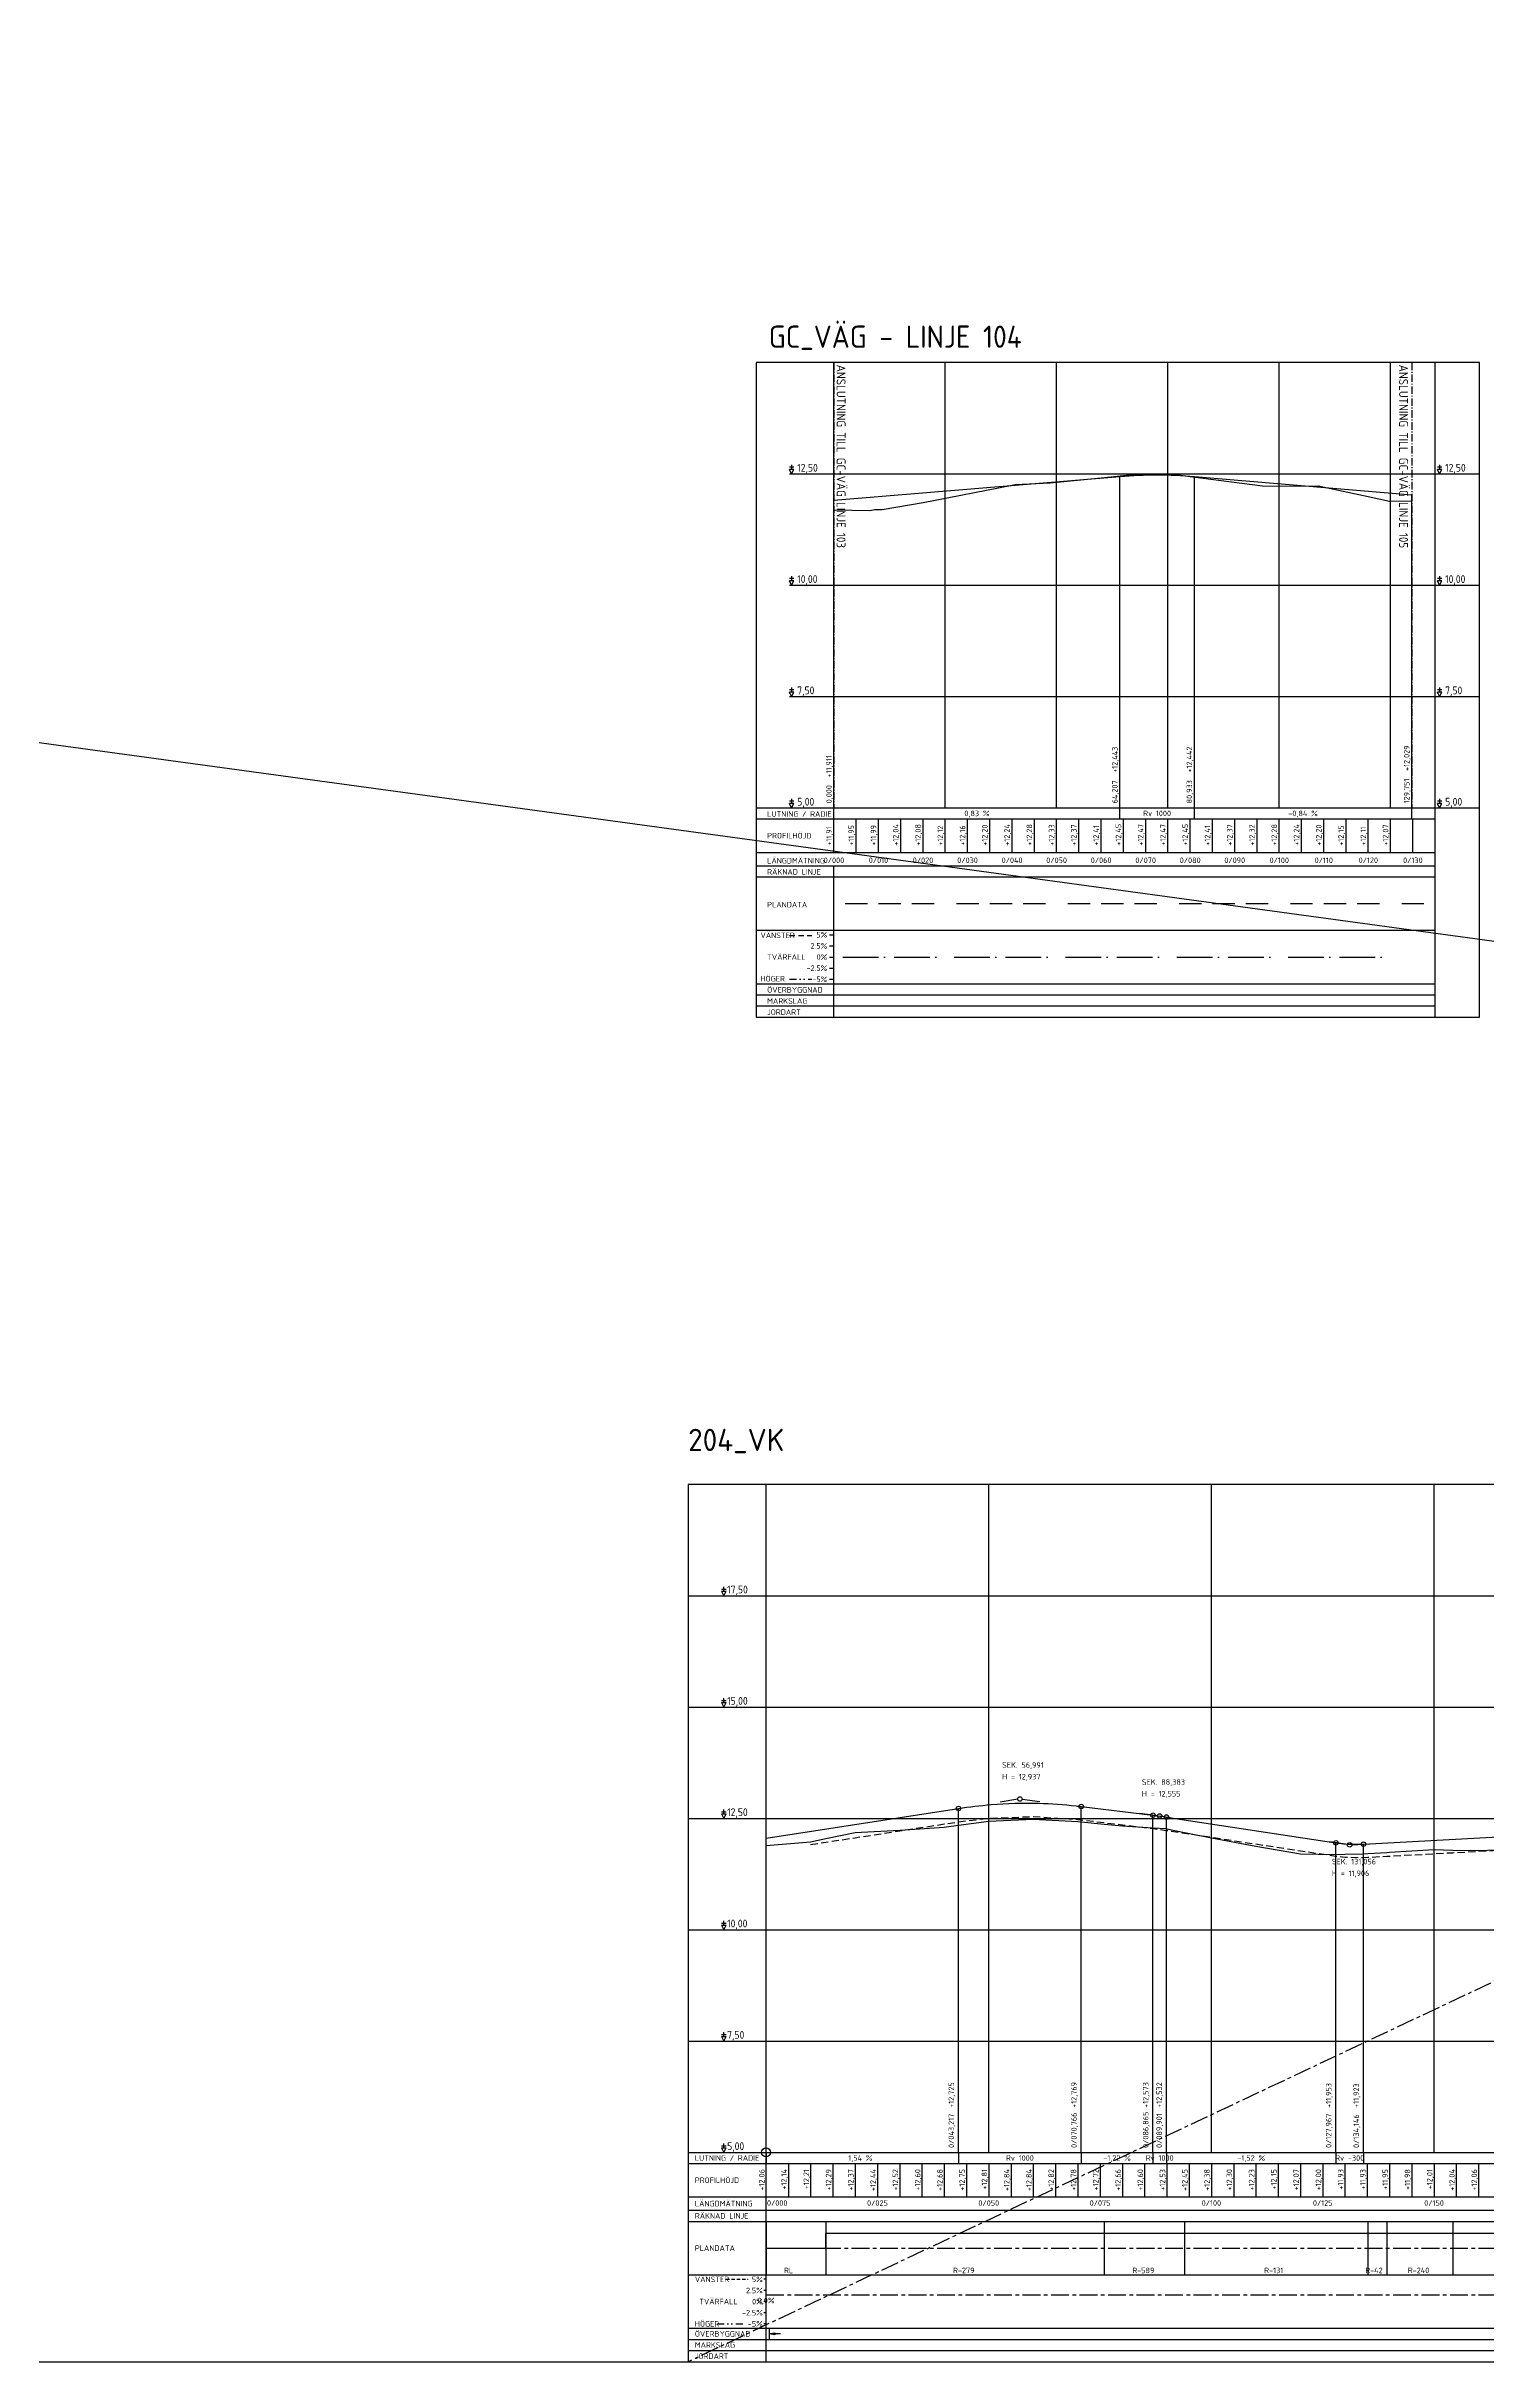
# Model space of a CAD drawing. Header units: metres. Extents: x 117388 to 123031, y 6148214 to 6150604.
# Drawn here: x 119515 to 119838, y 6149762 to 6150282 of the extents above; entities that cross this region are included whole.
import ezdxf
from ezdxf.enums import TextEntityAlignment as Align

# ---------------------------------------------------------------- set-up
doc = ezdxf.new("R2010")
doc.units = ezdxf.units.M
doc.header["$LTSCALE"] = 0.4
for name, pattern in [('BH90_KONNEKTION', [6.7, 4.2, -1, 0.5, -1]), ('CENTER', [16, 10, -2, 2, -2]), ('CENTRUMLINJE', [27, 20, -3, 1, -3]), ('DASHED', [6, 4, -2]), ('DASHED_2', [3, 2, -1]), ('DIVIDE', [10, 4, -2, 0, -2, 0, -2]), ('STRECKAD_3', [5, 3, -2])]:
    doc.linetypes.add(name, pattern=pattern)
doc.layers.get('DEFPOINTS').update_dxf_attribs({"color": 5, "linetype": 'CONTINUOUS'})
for name, color, linetype in [('100_T', 1, 'CONTINUOUS'), ('KONNEKTION', 7, 'BH90_KONNEKTION'), ('LP_Modell Overbygningstykkelse', 7, 'CONTINUOUS'), ('M-311', 4, 'CENTER'), ('M-36-Formular', 1, 'CONTINUOUS'), ('M-36-Formular_CL', 1, 'CENTER'), ('M-36-Formular_Linje', 3, 'CONTINUOUS'), ('M-36-Formular_Text', 1, 'CONTINUOUS'), ('M-36-Mark', 3, 'CONTINUOUS'), ('M-36-Plandata_CL', 3, 'CONTINUOUS'), ('M-36-Ram', 7, 'CONTINUOUS'), ('M-36-Skevning_H', 3, 'DIVIDE'), ('M-36-Skevning_Text', 1, 'CONTINUOUS'), ('M-36-Skevning_V', 1, 'DASHED_2'), ('M-36-terass', 7, 'DASHED'), ('M-36-text', 1, 'CONTINUOUS'), ('M-36-TP_cirkel', 3, 'CONTINUOUS'), ('M-36-TP_linje', 3, 'CONTINUOUS'), ('M-36-TP_text', 1, 'CONTINUOUS'), ('M-36-Vertikalgeometri', 7, 'CONTINUOUS'), ('M-36-VSP_cirkel', 3, 'CONTINUOUS'), ('M-36-VSP_linje', 3, 'CONTINUOUS'), ('M-36-VSP_text', 1, 'CONTINUOUS'), ('M-362B', 4, 'CONTINUOUS'), ('M-364', 6, 'CONTINUOUS'), ('M-368-T', 1, 'CONTINUOUS'), ('M-368A', 7, 'CONTINUOUS'), ('M-368B', 7, 'CONTINUOUS'), ('M-368C', 7, 'CENTRUMLINJE')]:
    doc.layers.add(name, color=color, linetype=linetype)
doc.layers.add('_NovapointLsNode', color=7, linetype='CONTINUOUS', plot=False)
doc.styles.add('ISO', font='iso.shx')
doc.styles.add('ISO100', font='ISO3098', dxfattribs={"height": 10})
doc.styles.add('P_ISO_25', font='ISO', dxfattribs={"height": 2.5})
doc.styles.add('P_ISO_35', font='ISO', dxfattribs={"height": 3.5})

msp = doc.modelspace()

# ---------------------------------------------------------------- linework, layer by layer
at = {"layer": '_NovapointLsNode'}
msp.add_circle((119676.541, 6149809.348), 1, dxfattribs=at)
at = {"layer": 'DEFPOINTS', "flags": 128}
msp.add_lwpolyline([(118316.138, 6149762.348), (121105.65, 6149762.348)], dxfattribs=at)
at = {"layer": 'KONNEKTION', "color": 0, "flags": 128}
for points in [[(119691.78, 6150211.297), (119691.78, 6150111.297)], [(119821.53, 6150211.297), (119821.53, 6150111.297)]]:
    msp.add_lwpolyline(points, dxfattribs=at)
at = {"layer": 'LP_Modell Overbygningstykkelse'}
msp.add_line((119677.241, 6149769.848), (119677.241, 6149767.348), dxfattribs=at)
msp.add_lwpolyline([(119679.741, 6149768.598), (119677.241, 6149768.598), (119678.491, 6149768.806), (119678.491, 6149768.39), (119677.241, 6149768.598)], dxfattribs=at)
at = {"layer": 'M-311'}
msp.add_line((120076.541, 6149959.348), (119659.041, 6149762.348), dxfattribs=at)
at = {"layer": 'M-36-Formular'}
for p, q in [((119676.541, 6149809.348), (119676.541, 6149959.348)), ((119676.541, 6149762.348), (119676.541, 6149959.348)), ((119726.541, 6149809.348), (119726.541, 6149959.348)), ((119776.541, 6149809.348), (119776.541, 6149959.348)), ((119826.541, 6149809.348), (119826.541, 6149959.348)), ((119659.041, 6149934.348), (120076.541, 6149934.348)), ((119659.041, 6149909.348), (120076.541, 6149909.348)), ((119659.041, 6149884.348), (120076.541, 6149884.348)), ((119659.041, 6149859.348), (120076.541, 6149859.348)), ((119659.041, 6149834.348), (120076.541, 6149834.348)), ((119659.041, 6149809.348), (120076.541, 6149809.348)), ((119659.041, 6149806.848), (120066.541, 6149806.848)), ((119676.541, 6149809.348), (119676.541, 6149806.848)), ((119681.541, 6149806.848), (119681.541, 6149799.348)), ((119686.541, 6149806.848), (119686.541, 6149799.348)), ((119691.541, 6149806.848), (119691.541, 6149799.348)), ((119696.541, 6149806.848), (119696.541, 6149799.348)), ((119701.541, 6149806.848), (119701.541, 6149799.348)), ((119706.541, 6149806.848), (119706.541, 6149799.348)), ((119711.541, 6149806.848), (119711.541, 6149799.348)), ((119716.541, 6149806.848), (119716.541, 6149799.348)), ((119719.758, 6149809.348), (119719.758, 6149806.848)), ((119719.758, 6149809.348), (119719.758, 6149806.848)), ((119721.541, 6149806.848), (119721.541, 6149799.348)), ((119726.541, 6149806.848), (119726.541, 6149799.348)), ((119731.541, 6149806.848), (119731.541, 6149799.348)), ((119736.541, 6149806.848), (119736.541, 6149799.348)), ((119741.541, 6149806.848), (119741.541, 6149799.348)), ((119746.541, 6149806.848), (119746.541, 6149799.348)), ((119747.307, 6149809.348), (119747.307, 6149806.848)), ((119747.307, 6149809.348), (119747.307, 6149806.848)), ((119751.541, 6149806.848), (119751.541, 6149799.348)), ((119756.541, 6149806.848), (119756.541, 6149799.348)), ((119761.541, 6149806.848), (119761.541, 6149799.348)), ((119763.406, 6149809.348), (119763.406, 6149806.848)), ((119763.406, 6149809.348), (119763.406, 6149806.848)), ((119766.442, 6149809.348), (119766.442, 6149806.848)), ((119766.442, 6149809.348), (119766.442, 6149806.848)), ((119766.541, 6149806.848), (119766.541, 6149799.348)), ((119771.541, 6149806.848), (119771.541, 6149799.348)), ((119776.541, 6149806.848), (119776.541, 6149799.348)), ((119781.541, 6149806.848), (119781.541, 6149799.348)), ((119786.541, 6149806.848), (119786.541, 6149799.348)), ((119791.541, 6149806.848), (119791.541, 6149799.348)), ((119796.541, 6149806.848), (119796.541, 6149799.348)), ((119801.541, 6149806.848), (119801.541, 6149799.348)), ((119804.508, 6149809.348), (119804.508, 6149806.848)), ((119804.508, 6149809.348), (119804.508, 6149806.848)), ((119806.541, 6149806.848), (119806.541, 6149799.348)), ((119810.687, 6149809.348), (119810.687, 6149806.848)), ((119810.687, 6149809.348), (119810.687, 6149806.848)), ((119811.541, 6149806.848), (119811.541, 6149799.348)), ((119816.541, 6149806.848), (119816.541, 6149799.348)), ((119821.541, 6149806.848), (119821.541, 6149799.348)), ((119826.541, 6149806.848), (119826.541, 6149799.348)), ((119831.541, 6149806.848), (119831.541, 6149799.348)), ((119836.541, 6149806.848), (119836.541, 6149799.348)), ((119659.041, 6149799.348), (120066.541, 6149799.348)), ((119659.041, 6149796.348), (120066.541, 6149796.348)), ((119659.041, 6149793.848), (120066.541, 6149793.848)), ((119659.041, 6149781.848), (120066.541, 6149781.848)), ((119659.041, 6149769.848), (120066.541, 6149769.848)), ((119659.041, 6149767.348), (120066.541, 6149767.348)), ((119659.041, 6149764.848), (120066.541, 6149764.848))]:
    msp.add_line(p, q, dxfattribs=at)
at = {"layer": 'M-36-Formular_CL'}
for p, q in [((119676.541, 6149787.848), (120066.541, 6149787.848)), ((119676.541, 6149780.848), (119676.041, 6149780.848)), ((119676.541, 6149778.348), (119676.041, 6149778.348)), ((119676.541, 6149775.848), (119676.041, 6149775.848)), ((119676.541, 6149777.348), (120066.541, 6149777.348)), ((119676.541, 6149773.348), (119676.041, 6149773.348)), ((119676.541, 6149770.848), (119676.041, 6149770.848))]:
    msp.add_line(p, q, dxfattribs=at)
at = {"layer": 'M-36-Formular_Linje'}
for p, q in [((119676.541, 6149793.848), (119676.541, 6149781.848)), ((119689.991, 6149793.848), (119689.991, 6149781.848)), ((119752.472, 6149793.848), (119752.472, 6149781.848)), ((119770.511, 6149793.848), (119770.511, 6149781.848)), ((119811.698, 6149793.848), (119811.698, 6149781.848)), ((119815.916, 6149793.848), (119815.916, 6149781.848)), ((119830.793, 6149793.848), (119830.793, 6149781.848))]:
    msp.add_line(p, q, dxfattribs=at)
at = {"layer": 'M-36-Formular_Text'}
for p, q in [((119667.041, 6149935.348), (119667.041, 6149936.348)), ((119666.541, 6149935.848), (119667.541, 6149935.848)), ((119666.541, 6149935.348), (119667.541, 6149935.348)), ((119666.541, 6149935.348), (119667.041, 6149934.348)), ((119667.041, 6149934.348), (119667.541, 6149935.348)), ((119666.541, 6149910.848), (119667.541, 6149910.848)), ((119666.541, 6149910.348), (119667.541, 6149910.348)), ((119666.541, 6149910.348), (119667.041, 6149909.348)), ((119667.041, 6149910.348), (119667.041, 6149911.348)), ((119667.041, 6149909.348), (119667.541, 6149910.348)), ((119666.541, 6149885.848), (119667.541, 6149885.848)), ((119666.541, 6149885.348), (119667.541, 6149885.348)), ((119666.541, 6149885.348), (119667.041, 6149884.348)), ((119667.041, 6149885.348), (119667.041, 6149886.348)), ((119667.041, 6149884.348), (119667.541, 6149885.348)), ((119666.541, 6149860.848), (119667.541, 6149860.848)), ((119666.541, 6149860.348), (119667.541, 6149860.348)), ((119666.541, 6149860.348), (119667.041, 6149859.348)), ((119667.041, 6149860.348), (119667.041, 6149861.348)), ((119667.041, 6149859.348), (119667.541, 6149860.348)), ((119666.541, 6149835.848), (119667.541, 6149835.848)), ((119666.541, 6149835.348), (119667.541, 6149835.348)), ((119666.541, 6149835.348), (119667.041, 6149834.348)), ((119667.041, 6149835.348), (119667.041, 6149836.348)), ((119667.041, 6149834.348), (119667.541, 6149835.348)), ((119667.041, 6149810.348), (119667.041, 6149811.348)), ((119666.541, 6149810.848), (119667.541, 6149810.848)), ((119666.541, 6149810.348), (119667.541, 6149810.348)), ((119666.541, 6149810.348), (119667.041, 6149809.348)), ((119667.041, 6149809.348), (119667.541, 6149810.348))]:
    msp.add_line(p, q, dxfattribs=at)
at = {"layer": 'M-36-Mark', "flags": 128}
msp.add_lwpolyline([(119676.541, 6149878.288), (119686.541, 6149879.108), (119689.991, 6149879.828), (119696.541, 6149881.218), (119706.541, 6149881.708), (119716.541, 6149882.398), (119719.761, 6149882.808), (119726.541, 6149883.718), (119736.541, 6149884.208), (119746.541, 6149883.638), (119747.311, 6149883.558), (119752.471, 6149883.048), (119756.541, 6149882.668), (119763.411, 6149882.208), (119766.441, 6149882.058), (119766.541, 6149882.048), (119770.511, 6149881.218), (119776.541, 6149879.998), (119786.541, 6149878.098), (119796.541, 6149876.428), (119804.511, 6149876.248), (119806.541, 6149876.288), (119810.691, 6149876.418), (119811.701, 6149876.458), (119815.911, 6149876.728), (119816.541, 6149876.778), (119826.541, 6149877.358), (119830.791, 6149877.238), (119836.541, 6149877.138), (119846.541, 6149877.538)], dxfattribs=at)
at = {"layer": 'M-36-Plandata_CL'}
msp.add_lwpolyline([(119676.541, 6149787.848), (119689.991, 6149787.848), (119689.991, 6149791.248), (119752.472, 6149791.248), (119752.472, 6149791.248), (119770.511, 6149791.248), (119770.511, 6149791.248), (119811.698, 6149791.248), (119811.698, 6149791.248), (119815.916, 6149791.248), (119815.916, 6149791.248), (119830.793, 6149791.248), (119830.793, 6149791.248), (119873.176, 6149791.248), (119873.176, 6149791.248), (120012.729, 6149791.248), (120012.729, 6149787.848), (120066.541, 6149787.848)], dxfattribs=at)
at = {"layer": 'M-36-Ram'}
msp.add_lwpolyline([(119659.041, 6149762.348), (120076.541, 6149762.348), (120076.541, 6149959.348), (119659.041, 6149959.348)], close=True, dxfattribs=at)
at = {"layer": 'M-36-Skevning_H'}
msp.add_line((119665.541, 6149770.848), (119671.541, 6149770.848), dxfattribs=at)
for points in [[(119676.541, 6149775.848), (119676.541, 6149775.848), (119676.708, 6149775.848), (119676.374, 6149775.848), (119676.541, 6149775.848)], [(119676.541, 6149775.848), (119676.541, 6149775.848)]]:
    msp.add_lwpolyline(points, dxfattribs=at)
at = {"layer": 'M-36-Skevning_V'}
msp.add_line((119667.541, 6149780.848), (119672.541, 6149780.848), dxfattribs=at)
for points in [[(119676.541, 6149775.848), (119676.541, 6149775.848), (119676.708, 6149775.848), (119676.374, 6149775.848), (119676.541, 6149775.848)], [(119676.541, 6149775.848), (119676.541, 6149775.848)]]:
    msp.add_lwpolyline(points, dxfattribs=at)
at = {"layer": 'M-36-terass', "flags": 128}
msp.add_lwpolyline([(119686.541, 6149878.484), (119689.991, 6149879.014), (119696.541, 6149880.022), (119706.541, 6149881.561), (119716.541, 6149883.1), (119719.761, 6149883.595), (119726.541, 6149884.408), (119736.541, 6149884.769), (119746.541, 6149884.129), (119747.311, 6149884.038), (119752.471, 6149883.41), (119756.541, 6149882.915), (119763.411, 6149882.08), (119766.441, 6149881.665), (119766.541, 6149881.65), (119770.511, 6149881.046), (119776.541, 6149880.13), (119786.541, 6149878.609), (119796.541, 6149877.089), (119804.511, 6149875.878), (119806.541, 6149875.638), (119810.691, 6149875.576), (119811.701, 6149875.63), (119815.911, 6149875.857), (119816.541, 6149875.891), (119826.541, 6149876.431), (119830.791, 6149876.66), (119836.541, 6149876.971), (119846.541, 6149877.51), (119856.541, 6149878.05), (119866.541, 6149878.59), (119873.171, 6149878.948), (119876.541, 6149879.129), (119880.861, 6149879.363), (119886.541, 6149879.992), (119896.541, 6149882.67), (119899.371, 6149883.791), (119906.541, 6149886.836), (119916.541, 6149891.083), (119926.541, 6149895.329), (119934.131, 6149898.552), (119936.541, 6149899.518), (119946.541, 6149902.28), (119956.541, 6149903.041), (119966.541, 6149901.802), (119976.541, 6149898.562), (119980.311, 6149896.82), (119986.541, 6149893.705), (119996.541, 6149888.705), (120006.541, 6149883.705), (120006.851, 6149883.55), (120012.731, 6149880.956), (120016.541, 6149879.646), (120026.541, 6149877.589), (120028.091, 6149877.449), (120036.541, 6149876.818), (120046.541, 6149876.071), (120056.541, 6149875.325), (120066.121, 6149874.609)], dxfattribs=at)
at = {"layer": 'M-36-TP_cirkel'}
for centre in [(119719.758, 6149886.595), (119747.307, 6149887.039), (119763.406, 6149885.08), (119766.442, 6149884.665), (119804.508, 6149878.878), (119810.687, 6149878.575)]:
    msp.add_circle(centre, 0.5, dxfattribs=at)
at = {"layer": 'M-36-TP_linje'}
for p, q in [((119719.758, 6149809.348), (119719.758, 6149886.595)), ((119747.307, 6149809.348), (119747.307, 6149887.039)), ((119763.406, 6149809.348), (119763.406, 6149885.08)), ((119766.442, 6149809.348), (119766.442, 6149884.665)), ((119804.508, 6149809.348), (119804.508, 6149878.878)), ((119810.687, 6149809.348), (119810.687, 6149878.575))]:
    msp.add_line(p, q, dxfattribs=at)
at = {"layer": 'M-36-Vertikalgeometri'}
msp.add_lwpolyline([(119676.541, 6149879.945), (119719.758, 6149886.595, -0.0179069), (119727.067, 6149887.452, -0.026677), (119737.749, 6149887.744, -0.0209397), (119746.183, 6149887.169, -0.0027561), (119747.307, 6149887.039), (119763.406, 6149885.08, -0.0073843), (119766.442, 6149884.665), (119804.508, 6149878.878, 0.0279966), (119807.912, 6149878.554, 0.023117), (119810.687, 6149878.575), (119880.857, 6149882.362, 0.0241793)], format="xyb", dxfattribs=at)
at = {"layer": 'M-36-VSP_cirkel'}
for centre in [(119733.532, 6149888.714), (119764.924, 6149884.896), (119807.597, 6149878.409)]:
    msp.add_circle(centre, 0.5, dxfattribs=at)
at = {"layer": 'M-36-VSP_linje'}
for p, q in [((119733.038, 6149888.638), (119729.084, 6149888.03)), ((119734.028, 6149888.654), (119737.999, 6149888.171)), ((119764.428, 6149884.956), (119760.457, 6149885.439)), ((119765.418, 6149884.82), (119769.373, 6149884.219)), ((119807.103, 6149878.484), (119803.148, 6149879.085)), ((119808.096, 6149878.436), (119812.09, 6149878.651))]:
    msp.add_line(p, q, dxfattribs=at)
at = {"layer": 'M-362B', "flags": 128}
msp.add_lwpolyline([(119691.78, 6150178.221), (119699.835, 6150178.096), (119700.962, 6150178.262), (119702.585, 6150178.297), (119711.78, 6150179.866), (119731.78, 6150183.774), (119732.457, 6150183.916), (119740.361, 6150184.321), (119751.78, 6150185.41), (119757.465, 6150186.003), (119768.588, 6150186.148), (119771.78, 6150185.698), (119788.033, 6150183.581), (119791.78, 6150183.569), (119800.5, 6150183.593), (119811.78, 6150181.2), (119816.542, 6150180.203), (119821.53, 6150180.206)], dxfattribs=at)
at = {"layer": 'M-364', "flags": 128}
msp.add_lwpolyline([(119691.78, 6150180.41), (119755.987, 6150185.727, -0.0418156), (119772.713, 6150185.713), (119821.53, 6150181.59)], format="xyb", dxfattribs=at)
at = {"layer": 'M-368-T'}
for p, q in [((119682.78, 6150187.797), (119681.78, 6150187.797)), ((119682.28, 6150186.297), (119681.78, 6150187.297)), ((119682.78, 6150187.297), (119681.78, 6150187.297)), ((119682.28, 6150188.297), (119682.28, 6150187.297)), ((119682.28, 6150186.297), (119682.78, 6150187.297)), ((119828.28, 6150187.797), (119827.28, 6150187.797)), ((119827.78, 6150186.297), (119827.28, 6150187.297)), ((119828.28, 6150187.297), (119827.28, 6150187.297)), ((119827.78, 6150188.297), (119827.78, 6150187.297)), ((119827.78, 6150186.297), (119828.28, 6150187.297)), ((119682.78, 6150162.797), (119681.78, 6150162.797)), ((119682.28, 6150161.297), (119681.78, 6150162.297)), ((119682.78, 6150162.297), (119681.78, 6150162.297)), ((119682.28, 6150163.297), (119682.28, 6150162.297)), ((119682.28, 6150161.297), (119682.78, 6150162.297)), ((119828.28, 6150162.797), (119827.28, 6150162.797)), ((119827.78, 6150161.297), (119827.28, 6150162.297)), ((119828.28, 6150162.297), (119827.28, 6150162.297)), ((119827.78, 6150163.297), (119827.78, 6150162.297)), ((119827.78, 6150161.297), (119828.28, 6150162.297)), ((119682.78, 6150137.797), (119681.78, 6150137.797)), ((119682.28, 6150136.297), (119681.78, 6150137.297)), ((119682.78, 6150137.297), (119681.78, 6150137.297)), ((119682.28, 6150138.297), (119682.28, 6150137.297)), ((119682.28, 6150136.297), (119682.78, 6150137.297)), ((119828.28, 6150137.797), (119827.28, 6150137.797)), ((119827.78, 6150136.297), (119827.28, 6150137.297)), ((119828.28, 6150137.297), (119827.28, 6150137.297)), ((119827.78, 6150138.297), (119827.78, 6150137.297)), ((119827.78, 6150136.297), (119828.28, 6150137.297)), ((119682.78, 6150112.797), (119681.78, 6150112.797)), ((119682.28, 6150113.297), (119682.28, 6150112.297)), ((119828.28, 6150112.797), (119827.28, 6150112.797)), ((119827.78, 6150113.297), (119827.78, 6150112.297)), ((119682.28, 6150111.297), (119681.78, 6150112.297)), ((119682.78, 6150112.297), (119681.78, 6150112.297)), ((119682.28, 6150111.297), (119682.78, 6150112.297)), ((119827.78, 6150111.297), (119827.28, 6150112.297)), ((119828.28, 6150112.297), (119827.28, 6150112.297)), ((119827.78, 6150111.297), (119828.28, 6150112.297))]:
    msp.add_line(p, q, dxfattribs=at)
at = {"layer": 'M-368-T', "linetype": 'Continuous'}
for p, q in [((119755.987, 6150108.797), (119755.987, 6150111.297)), ((119772.713, 6150108.797), (119772.713, 6150111.297)), ((119821.53, 6150108.797), (119821.53, 6150111.297))]:
    msp.add_line(p, q, dxfattribs=at)
at = {"layer": 'M-368A'}
msp.add_line((120132.24, 6150041.318), (118368.542, 6150282.315), dxfattribs=at)
msp.add_lwpolyline([(119674.28, 6150064.297), (119836.78, 6150064.297), (119836.78, 6150211.297), (119674.28, 6150211.297), (119674.28, 6150064.297)], dxfattribs=at)
at = {"layer": 'M-368B'}
for p, q in [((119691.78, 6150111.297), (119691.78, 6150211.297)), ((119716.78, 6150111.297), (119716.78, 6150211.297)), ((119741.78, 6150111.297), (119741.78, 6150211.297)), ((119766.78, 6150111.297), (119766.78, 6150211.297)), ((119791.78, 6150111.297), (119791.78, 6150211.297)), ((119816.78, 6150111.297), (119816.78, 6150211.297)), ((119826.78, 6150064.297), (119826.78, 6150211.297)), ((119681.78, 6150186.297), (119836.78, 6150186.297)), ((119755.987, 6150111.297), (119755.987, 6150185.727)), ((119772.713, 6150111.297), (119772.713, 6150185.713)), ((119691.78, 6150111.297), (119691.78, 6150180.41)), ((119821.53, 6150111.297), (119821.53, 6150181.59)), ((119681.78, 6150161.297), (119836.78, 6150161.297)), ((119681.78, 6150136.297), (119836.78, 6150136.297)), ((119674.28, 6150111.297), (119836.78, 6150111.297)), ((119674.28, 6150108.797), (119826.78, 6150108.797)), ((119691.78, 6150101.297), (119691.78, 6150111.297)), ((119696.78, 6150101.297), (119696.78, 6150108.797)), ((119701.78, 6150101.297), (119701.78, 6150108.797)), ((119706.78, 6150101.297), (119706.78, 6150108.797)), ((119711.78, 6150101.297), (119711.78, 6150108.797)), ((119716.78, 6150101.297), (119716.78, 6150108.797)), ((119721.78, 6150101.297), (119721.78, 6150108.797)), ((119726.78, 6150101.297), (119726.78, 6150108.797)), ((119731.78, 6150101.297), (119731.78, 6150108.797)), ((119736.78, 6150101.297), (119736.78, 6150108.797)), ((119741.78, 6150101.297), (119741.78, 6150108.797)), ((119746.78, 6150101.297), (119746.78, 6150108.797)), ((119751.78, 6150101.297), (119751.78, 6150108.797)), ((119756.78, 6150101.297), (119756.78, 6150108.797)), ((119761.78, 6150101.297), (119761.78, 6150108.797)), ((119766.78, 6150101.297), (119766.78, 6150108.797)), ((119771.78, 6150101.297), (119771.78, 6150108.797)), ((119776.78, 6150101.297), (119776.78, 6150108.797)), ((119781.78, 6150101.297), (119781.78, 6150108.797)), ((119786.78, 6150101.297), (119786.78, 6150108.797)), ((119791.78, 6150101.297), (119791.78, 6150108.797)), ((119796.78, 6150101.297), (119796.78, 6150108.797)), ((119801.78, 6150101.297), (119801.78, 6150108.797)), ((119806.78, 6150101.297), (119806.78, 6150108.797)), ((119811.78, 6150101.297), (119811.78, 6150108.797)), ((119816.78, 6150101.297), (119816.78, 6150108.797)), ((119821.78, 6150101.297), (119821.78, 6150108.797)), ((119826.78, 6150101.297), (119826.78, 6150108.797)), ((119674.28, 6150101.297), (119826.78, 6150101.297)), ((119674.28, 6150098.297), (119826.78, 6150098.297)), ((119691.78, 6150064.297), (119691.78, 6150098.297)), ((119674.28, 6150095.797), (119826.78, 6150095.797)), ((119674.28, 6150083.797), (119826.78, 6150083.797)), ((119690.78, 6150082.797), (119691.78, 6150082.797)), ((119690.78, 6150080.297), (119691.78, 6150080.297)), ((119690.78, 6150077.797), (119691.78, 6150077.797)), ((119674.28, 6150071.797), (119826.78, 6150071.797)), ((119690.78, 6150075.297), (119691.78, 6150075.297)), ((119690.78, 6150072.797), (119691.78, 6150072.797)), ((119674.28, 6150069.297), (119826.78, 6150069.297)), ((119674.28, 6150066.797), (119826.78, 6150066.797))]:
    msp.add_line(p, q, dxfattribs=at)
at = {"layer": 'M-368B', "linetype": 'STRECKAD_3'}
msp.add_line((119681.78, 6150082.647), (119686.78, 6150082.647), dxfattribs=at)
at = {"layer": 'M-368B', "linetype": 'DIVIDE'}
msp.add_line((119681.78, 6150072.847), (119686.78, 6150072.847), dxfattribs=at)
at = {"layer": 'M-368C'}
for p, q in [((119694.28, 6150089.797), (119699.28, 6150089.797)), ((119701.78, 6150089.797), (119706.78, 6150089.797)), ((119709.28, 6150089.797), (119714.28, 6150089.797)), ((119719.28, 6150089.797), (119724.28, 6150089.797)), ((119726.78, 6150089.797), (119731.78, 6150089.797)), ((119734.28, 6150089.797), (119739.28, 6150089.797)), ((119744.28, 6150089.797), (119749.28, 6150089.797)), ((119751.78, 6150089.797), (119756.78, 6150089.797)), ((119759.28, 6150089.797), (119764.28, 6150089.797)), ((119769.28, 6150089.797), (119774.28, 6150089.797)), ((119776.78, 6150089.797), (119781.78, 6150089.797)), ((119784.28, 6150089.797), (119789.28, 6150089.797)), ((119794.28, 6150089.797), (119799.28, 6150089.797)), ((119801.78, 6150089.797), (119806.78, 6150089.797)), ((119809.28, 6150089.797), (119814.28, 6150089.797)), ((119819.28, 6150089.797), (119824.28, 6150089.797)), ((119693.78, 6150077.797), (119703.28, 6150077.797)), ((119705.28, 6150077.797), (119714.78, 6150077.797)), ((119718.78, 6150077.797), (119728.28, 6150077.797)), ((119730.28, 6150077.797), (119739.78, 6150077.797)), ((119743.78, 6150077.797), (119753.28, 6150077.797)), ((119755.28, 6150077.797), (119764.78, 6150077.797)), ((119768.78, 6150077.797), (119778.28, 6150077.797)), ((119780.28, 6150077.797), (119789.78, 6150077.797)), ((119793.78, 6150077.797), (119803.28, 6150077.797)), ((119805.28, 6150077.797), (119814.78, 6150077.797))]:
    msp.add_line(p, q, dxfattribs=at)

# ---------------------------------------------------------------- texts
at = {"layer": '100_T', "style": 'P_ISO_35'}
for s, p in [('ANSLUTNING TILL GC-VÄG LINJE 103', (119692.379, 6150210.819)), ('ANSLUTNING TILL GC-VÄG LINJE 105 ', (119818.687, 6150210.819))]:
    msp.add_text(s, height=2, rotation=270, dxfattribs=at).set_placement(p)
at = {"layer": 'M-36-Formular_Text', "style": 'P_ISO_25'}
for s, p in [('17,50', (119667.791, 6149934.348)), ('15,00', (119667.791, 6149909.348)), ('12,50', (119667.791, 6149884.348)), ('10,00', (119667.791, 6149859.348)), ('7,50', (119667.791, 6149834.348)), ('5,00', (119667.791, 6149809.348))]:
    msp.add_text(s, height=1.75, dxfattribs=at).set_placement(p, align=Align.BOTTOM_LEFT)
for s, p in [('LUTNING / RADIE', (119660.541, 6149808.098)), ('RÄKNAD LINJE', (119660.541, 6149795.098)), ('PLANDATA', (119660.541, 6149787.848)), ('VÄNSTER', (119660.541, 6149780.848)), ('TVÄRFALL', (119661.541, 6149775.848)), ('HÖGER', (119660.541, 6149770.848)), ('ÖVERBYGGNAD', (119660.541, 6149768.598)), ('MARKSLAG', (119660.541, 6149766.098)), ('JORDART', (119660.541, 6149763.598))]:
    msp.add_text(s, height=1.25, dxfattribs=at).set_placement(p, align=Align.MIDDLE_LEFT)
for s, p in [('5%', (119675.791, 6149780.848)), ('2.5%', (119675.791, 6149778.348)), ('0%', (119675.791, 6149775.848)), ('-2.5%', (119675.791, 6149773.348)), ('-5%', (119675.791, 6149770.848))]:
    msp.add_text(s, height=1.25, dxfattribs=at).set_placement(p, align=Align.MIDDLE_RIGHT)
at = {"layer": 'M-36-Ram', "style": 'ISO100'}
msp.add_text('204_VK', height=5, dxfattribs=at).set_placement((119659.041, 6149969.348), align=Align.MIDDLE_LEFT)
at = {"layer": 'M-36-Skevning_Text', "style": 'P_ISO_25'}
msp.add_text('0,0%', height=1.25, dxfattribs=at).set_placement((119676.541, 6149776.098), align=Align.MIDDLE_CENTER)
msp.add_text('0,0%', height=1.25, dxfattribs=at).set_placement((119676.541, 6149776.098), align=Align.MIDDLE_CENTER)
at = {"layer": 'M-36-text', "style": 'P_ISO_25'}
for s, p in [('1,54 %', (119697.713, 6149808.098)), ('Rv 1000', (119733.532, 6149808.098)), ('-1,22 %', (119755.357, 6149808.098)), ('Rv 1000', (119764.924, 6149808.098)), ('-1,52 %', (119785.475, 6149808.098)), ('Rv -300', (119807.597, 6149808.098))]:
    msp.add_text(s, height=1.25, dxfattribs=at).set_placement(p, align=Align.MIDDLE_CENTER)
for s, p in [('PROFILHÖJD', (119660.541, 6149803.098)), ('LÄNGDMÄTNING', (119660.541, 6149797.848))]:
    msp.add_text(s, height=1.25, dxfattribs=at).set_placement(p, align=Align.MIDDLE_LEFT)
for s, p in [('+12,06', (119676.191, 6149805.598)), ('+12,14', (119681.191, 6149805.598)), ('+12,21', (119686.191, 6149805.598)), ('+12,29', (119691.191, 6149805.598)), ('+12,37', (119696.191, 6149805.598)), ('+12,44', (119701.191, 6149805.598)), ('+12,52', (119706.191, 6149805.598)), ('+12,60', (119711.191, 6149805.598)), ('+12,68', (119716.191, 6149805.598)), ('+12,75', (119721.191, 6149805.598)), ('+12,81', (119726.191, 6149805.598)), ('+12,84', (119731.191, 6149805.598)), ('+12,84', (119736.191, 6149805.598)), ('+12,82', (119741.191, 6149805.598)), ('+12,78', (119746.191, 6149805.598)), ('+12,72', (119751.191, 6149805.598)), ('+12,66', (119756.191, 6149805.598)), ('+12,60', (119761.191, 6149805.598)), ('+12,53', (119766.191, 6149805.598)), ('+12,45', (119771.191, 6149805.598)), ('+12,38', (119776.191, 6149805.598)), ('+12,30', (119781.191, 6149805.598)), ('+12,23', (119786.191, 6149805.598)), ('+12,15', (119791.191, 6149805.598)), ('+12,07', (119796.191, 6149805.598)), ('+12,00', (119801.191, 6149805.598)), ('+11,93', (119806.191, 6149805.598)), ('+11,93', (119811.191, 6149805.598)), ('+11,95', (119816.191, 6149805.598)), ('+11,98', (119821.191, 6149805.598)), ('+12,01', (119826.191, 6149805.598)), ('+12,04', (119831.191, 6149805.598)), ('+12,06', (119836.191, 6149805.598))]:
    msp.add_text(s, height=1.25, rotation=90.01167, dxfattribs=at).set_placement(p, align=Align.RIGHT)
for s, p in [('0/000', (119679.041, 6149797.348)), ('0/025', (119701.541, 6149797.348)), ('0/050', (119726.541, 6149797.348)), ('0/075', (119751.541, 6149797.348)), ('0/100', (119776.541, 6149797.348)), ('0/125', (119801.541, 6149797.348)), ('0/150', (119826.541, 6149797.348))]:
    msp.add_text(s, height=1.25, dxfattribs=at).set_placement(p, align=Align.CENTER)
for s, p in [('RL', (119680.554, 6149782.223)), ('R=279', (119718.52, 6149782.223)), ('R=589', (119758.78, 6149782.223)), ('R=131', (119788.393, 6149782.223)), ('R=42', (119811.095, 6149782.223)), ('R=240', (119820.642, 6149782.223))]:
    msp.add_text(s, height=1.25, dxfattribs=at).set_placement(p)
at = {"layer": 'M-36-TP_text', "style": 'P_ISO_25'}
for s, p in [('+12,725', (119718.758, 6149819.348)), ('+12,769', (119746.307, 6149819.348)), ('+12,573', (119762.406, 6149819.348)), ('+12,532', (119765.442, 6149819.348)), ('+11,953', (119803.508, 6149819.348)), ('+11,923', (119809.687, 6149819.348)), ('0/043,217', (119718.758, 6149810.348)), ('0/070,766', (119746.307, 6149810.348)), ('0/086,865', (119762.406, 6149810.348)), ('0/089,901', (119765.442, 6149810.348)), ('0/127,967', (119803.508, 6149810.348)), ('0/134,146', (119809.687, 6149810.348))]:
    msp.add_text(s, height=1.25, rotation=90.01167, dxfattribs=at).set_placement(p)
at = {"layer": 'M-36-VSP_text', "style": 'P_ISO_25'}
for s, p in [('SEK. 56,991', (119729.532, 6149895.715)), ('H = 12,937', (119729.532, 6149893.089)), ('SEK. 88,383', (119760.924, 6149891.896)), ('H = 12,555', (119760.924, 6149889.27)), ('SEK. 131,056', (119803.597, 6149874.034)), ('H = 11,906', (119803.597, 6149871.408))]:
    msp.add_text(s, height=1.25, dxfattribs=at).set_placement(p)
at = {"layer": 'M-364', "insert": (119677.144, 6150219.601), "char_height": 5, "width": 409.63592, "attachment_point": 1, "style": 'ISO'}
msp.add_mtext('GC_VÄG - LINJE 104', dxfattribs=at)
at = {"layer": 'M-368-T', "style": 'P_ISO_35'}
for s, p in [('12,50', (119683.53, 6150186.797)), ('12,50', (119829.03, 6150186.797)), ('10,00', (119683.53, 6150161.797)), ('10,00', (119829.03, 6150161.797)), ('7,50', (119683.53, 6150136.797)), ('7,50', (119829.03, 6150136.797)), ('5,00', (119683.53, 6150111.797)), ('5,00', (119829.03, 6150111.797))]:
    msp.add_text(s, height=1.75, dxfattribs=at).set_placement(p)
at = {"layer": 'M-368-T', "style": 'P_ISO_25'}
for s, p in [('0,000  +11,911', (119691.28, 6150112.297)), ('64,207  +12,443', (119755.487, 6150112.297)), ('80,933  +12,442', (119772.213, 6150112.297)), ('129,751  +12,029', (119821.03, 6150112.297)), ('+11,91', (119691.28, 6150102.797)), ('+11,95', (119696.28, 6150102.797)), ('+11,99', (119701.28, 6150102.797)), ('+12,04', (119706.28, 6150102.797)), ('+12,08', (119711.28, 6150102.797)), ('+12,12', (119716.28, 6150102.797)), ('+12,16', (119721.28, 6150102.797)), ('+12,20', (119726.28, 6150102.797)), ('+12,24', (119731.28, 6150102.797)), ('+12,28', (119736.28, 6150102.797)), ('+12,33', (119741.28, 6150102.797)), ('+12,37', (119746.28, 6150102.797)), ('+12,41', (119751.28, 6150102.797)), ('+12,45', (119756.28, 6150102.797)), ('+12,47', (119761.28, 6150102.797)), ('+12,47', (119766.28, 6150102.797)), ('+12,45', (119771.28, 6150102.797)), ('+12,41', (119776.28, 6150102.797)), ('+12,37', (119781.28, 6150102.797)), ('+12,32', (119786.28, 6150102.797)), ('+12,28', (119791.28, 6150102.797)), ('+12,24', (119796.28, 6150102.797)), ('+12,20', (119801.28, 6150102.797)), ('+12,15', (119806.28, 6150102.797)), ('+12,11', (119811.28, 6150102.797)), ('+12,07', (119816.28, 6150102.797))]:
    msp.add_text(s, height=1.25, rotation=90, dxfattribs=at).set_placement(p)
at = {"layer": 'M-368-T', "linetype": 'Continuous', "style": 'P_ISO_25'}
for s, p in [('LUTNING / RADIE', (119676.78, 6150109.297)), ('PROFILHÖJD', (119676.78, 6150104.422)), ('LÄNGDMÄTNING', (119676.78, 6150098.797)), ('RÄKNAD LINJE', (119676.78, 6150096.297)), ('PLANDATA', (119676.78, 6150088.922)), ('VÄNSTER', (119675.28, 6150082.047)), ('TVÄRFALL', (119676.78, 6150077.172)), ('HÖGER', (119675.28, 6150072.297)), ('ÖVERBYGGNAD', (119676.78, 6150069.797)), ('JORDART', (119676.78, 6150064.797)), ('MARKSLAG', (119676.78, 6150067.297))]:
    msp.add_text(s, height=1.25, dxfattribs=at).set_placement(p)
for s, p in [('0,83 %', (119723.883, 6150110.047)), ('Rv 1000', (119764.35, 6150110.047)), ('-0,84 %', (119797.121, 6150110.047))]:
    msp.add_text(s, height=1.25, dxfattribs=at).set_placement(p, align=Align.MIDDLE_CENTER)
at = {"layer": 'M-368-T', "style": 'P_ISO_25'}
for s, p in [('0/000', (119691.78, 6150098.897)), ('0/010', (119701.78, 6150098.897)), ('0/020', (119711.78, 6150098.897)), ('0/030', (119721.78, 6150098.897)), ('0/040', (119731.78, 6150098.897)), ('0/050', (119741.78, 6150098.897)), ('0/060', (119751.78, 6150098.897)), ('0/070', (119761.78, 6150098.897)), ('0/080', (119771.78, 6150098.897)), ('0/090', (119781.78, 6150098.897)), ('0/100', (119791.78, 6150098.897)), ('0/110', (119801.78, 6150098.897)), ('0/120', (119811.78, 6150098.897)), ('0/130', (119821.78, 6150098.897))]:
    msp.add_text(s, height=1.25, dxfattribs=at).set_placement(p, align=Align.CENTER)
at = {"layer": 'M-368-T', "linetype": 'Continuous', "style": 'P_ISO_25'}
for s, p in [('5%', (119690.28, 6150082.172)), ('2.5%', (119690.28, 6150079.672)), ('0%', (119690.28, 6150077.172)), ('-2.5%', (119690.28, 6150074.672)), ('-5%', (119690.28, 6150072.172))]:
    msp.add_text(s, height=1.25, dxfattribs=at).set_placement(p, align=Align.RIGHT)

doc.saveas('drawing.dxf')
